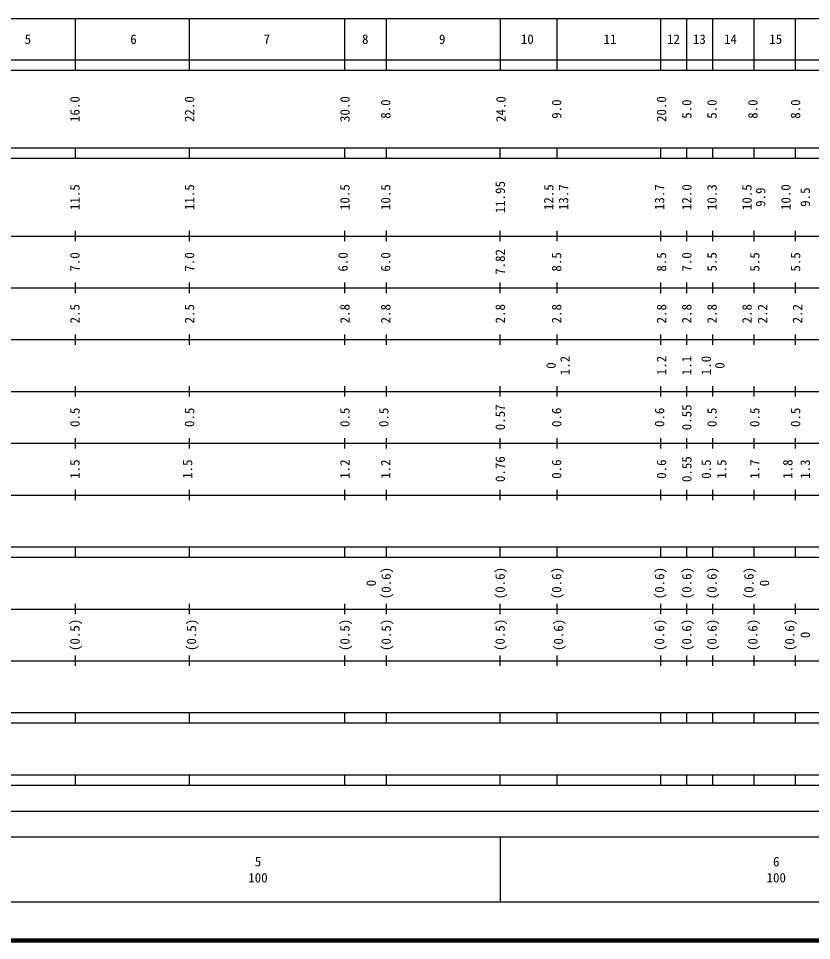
# Model space of a CAD drawing. Units: millimetres on the paper, enlarged 1000 times. Extents: x 40000 to 680000, y 20000 to 380000.
# Drawn here: x 275024 to 428150, y 20000 to 198000 of the extents above; entities that cross this region are included whole.
import ezdxf
from ezdxf.enums import TextEntityAlignment as Align

# ---------------------------------------------------------------- set-up
doc = ezdxf.new("R2010")
doc.units = ezdxf.units.MM
doc.header["$LTSCALE"] = 1000
doc.layers.add('M-TTL', color=2, linetype='Continuous', lineweight=140)
doc.layers.add('M-TTL-BAND', color=7, linetype='Continuous', lineweight=25)
doc.styles.add('ＭＳ ゴシック', font='')
doc.styles.get('ＭＳ ゴシック').set_extended_font_data('MS Gothic')

msp = doc.modelspace()

# ---------------------------------------------------------------- linework, layer by layer
at = {"layer": 'M-TTL'}
msp.add_line((40000, 20000), (680000, 20000), dxfattribs=at)
at = {"layer": 'M-TTL-BAND'}
for p, q in [((68000, 198000), (579000, 198000)), ((286000, 198000), (286000, 188000)), ((308000, 198000), (308000, 188000)), ((338000, 198000), (338000, 188000)), ((346000, 198000), (346000, 188000)), ((368000, 198000), (368000, 188000)), ((379000, 198000), (379000, 188000)), ((399000, 198000), (399000, 188000)), ((404000, 198000), (404000, 188000)), ((409000, 198000), (409000, 188000)), ((417000, 198000), (417000, 188000)), ((425000, 198000), (425000, 188000)), ((40000, 190000), (579000, 190000)), ((40000, 188000), (579000, 188000)), ((40000, 173000), (579000, 173000)), ((286000, 173000), (286000, 171000)), ((308000, 173000), (308000, 171000)), ((338000, 173000), (338000, 171000)), ((346000, 173000), (346000, 171000)), ((368000, 171000), (368000, 173000)), ((379000, 173000), (379000, 171000)), ((399000, 173000), (399000, 171000)), ((404000, 173000), (404000, 171000)), ((409000, 173000), (409000, 171000)), ((417000, 173000), (417000, 171000)), ((425000, 173000), (425000, 171000)), ((40000, 171000), (579000, 171000)), ((286000, 157000), (286000, 155000)), ((308000, 157000), (308000, 155000)), ((338000, 157000), (338000, 155000)), ((346000, 157000), (346000, 155000)), ((368000, 155000), (368000, 157000)), ((379000, 157000), (379000, 155000)), ((399000, 157000), (399000, 155000)), ((404000, 157000), (404000, 155000)), ((409000, 157000), (409000, 155000)), ((417000, 157000), (417000, 155000)), ((425000, 157000), (425000, 155000)), ((40000, 156000), (579000, 156000)), ((46000, 146000), (579000, 146000)), ((286000, 147000), (286000, 145000)), ((308000, 147000), (308000, 145000)), ((338000, 147000), (338000, 145000)), ((346000, 147000), (346000, 145000)), ((368000, 145000), (368000, 147000)), ((379000, 147000), (379000, 145000)), ((399000, 147000), (399000, 145000)), ((404000, 147000), (404000, 145000)), ((409000, 147000), (409000, 145000)), ((417000, 147000), (417000, 145000)), ((425000, 147000), (425000, 145000)), ((52000, 136000), (579000, 136000)), ((286000, 137000), (286000, 135000)), ((308000, 137000), (308000, 135000)), ((338000, 137000), (338000, 135000)), ((346000, 137000), (346000, 135000)), ((368000, 135000), (368000, 137000)), ((379000, 137000), (379000, 135000)), ((399000, 137000), (399000, 135000)), ((404000, 137000), (404000, 135000)), ((409000, 137000), (409000, 135000)), ((417000, 137000), (417000, 135000)), ((425000, 137000), (425000, 135000)), ((286000, 127000), (286000, 125000)), ((308000, 127000), (308000, 125000)), ((338000, 127000), (338000, 125000)), ((346000, 127000), (346000, 125000)), ((368000, 125000), (368000, 127000)), ((379000, 127000), (379000, 125000)), ((399000, 127000), (399000, 125000)), ((404000, 127000), (404000, 125000)), ((409000, 127000), (409000, 125000)), ((417000, 127000), (417000, 125000)), ((425000, 127000), (425000, 125000)), ((46000, 126000), (579000, 126000)), ((52000, 116000), (579000, 116000)), ((286000, 117000), (286000, 115000)), ((308000, 117000), (308000, 115000)), ((338000, 117000), (338000, 115000)), ((346000, 117000), (346000, 115000)), ((368000, 115000), (368000, 117000)), ((379000, 117000), (379000, 115000)), ((399000, 117000), (399000, 115000)), ((404000, 117000), (404000, 115000)), ((409000, 117000), (409000, 115000)), ((417000, 117000), (417000, 115000)), ((425000, 117000), (425000, 115000)), ((286000, 107000), (286000, 105000)), ((308000, 107000), (308000, 105000)), ((338000, 107000), (338000, 105000)), ((346000, 107000), (346000, 105000)), ((368000, 105000), (368000, 107000)), ((379000, 107000), (379000, 105000)), ((399000, 107000), (399000, 105000)), ((404000, 107000), (404000, 105000)), ((409000, 107000), (409000, 105000)), ((417000, 107000), (417000, 105000)), ((425000, 107000), (425000, 105000)), ((46000, 106000), (579000, 106000)), ((40000, 96000), (579000, 96000)), ((286000, 96000), (286000, 94000)), ((308000, 96000), (308000, 94000)), ((338000, 96000), (338000, 94000)), ((346000, 96000), (346000, 94000)), ((368000, 94000), (368000, 96000)), ((379000, 96000), (379000, 94000)), ((399000, 96000), (399000, 94000)), ((404000, 96000), (404000, 94000)), ((409000, 96000), (409000, 94000)), ((417000, 96000), (417000, 94000)), ((425000, 96000), (425000, 94000)), ((40000, 94000), (579000, 94000)), ((49000, 84000), (579000, 84000)), ((286000, 85000), (286000, 83000)), ((308000, 85000), (308000, 83000)), ((338000, 85000), (338000, 83000)), ((346000, 85000), (346000, 83000)), ((368000, 83000), (368000, 85000)), ((379000, 85000), (379000, 83000)), ((399000, 85000), (399000, 83000)), ((404000, 85000), (404000, 83000)), ((409000, 85000), (409000, 83000)), ((417000, 85000), (417000, 83000)), ((425000, 85000), (425000, 83000)), ((286000, 75000), (286000, 73000)), ((308000, 75000), (308000, 73000)), ((338000, 75000), (338000, 73000)), ((346000, 75000), (346000, 73000)), ((368000, 73000), (368000, 75000)), ((379000, 75000), (379000, 73000)), ((399000, 75000), (399000, 73000)), ((404000, 75000), (404000, 73000)), ((409000, 75000), (409000, 73000)), ((417000, 75000), (417000, 73000)), ((425000, 75000), (425000, 73000)), ((40000, 74000), (579000, 74000)), ((40000, 64000), (579000, 64000)), ((286000, 64000), (286000, 62000)), ((308000, 64000), (308000, 62000)), ((338000, 64000), (338000, 62000)), ((346000, 64000), (346000, 62000)), ((368000, 62000), (368000, 64000)), ((379000, 64000), (379000, 62000)), ((399000, 64000), (399000, 62000)), ((404000, 64000), (404000, 62000)), ((409000, 64000), (409000, 62000)), ((417000, 64000), (417000, 62000)), ((425000, 64000), (425000, 62000)), ((40000, 62000), (579000, 62000)), ((40000, 52000), (579000, 52000)), ((286000, 52000), (286000, 50000)), ((308000, 52000), (308000, 50000)), ((338000, 52000), (338000, 50000)), ((346000, 52000), (346000, 50000)), ((368000, 50000), (368000, 52000)), ((379000, 52000), (379000, 50000)), ((399000, 52000), (399000, 50000)), ((404000, 52000), (404000, 50000)), ((409000, 52000), (409000, 50000)), ((417000, 52000), (417000, 50000)), ((425000, 52000), (425000, 50000)), ((40000, 50000), (579000, 50000)), ((67852, 45000), (566000, 45000)), ((40000, 40000), (579000, 40000)), ((368000, 40000), (368000, 27500)), ((68000, 27500), (579000, 27500))]:
    msp.add_line(p, q, dxfattribs=at)

# ---------------------------------------------------------------- texts
at = {"layer": 'M-TTL-BAND', "style": 'ＭＳ ゴシック'}
for s, p in [('5', (276842, 194000)), ('6', (297237, 194000)), ('7', (322988, 194000)), ('8', (341989, 194000)), ('9', (356837, 194000)), ('10', (373274, 194000)), ('11', (389240, 194000)), ('12', (401491, 194000)), ('13', (406491, 194000)), ('14', (412491, 194000)), ('15', (421241, 194000)), ('5', (321270, 35238)), ('6', (421334, 35238)), ('100', (321270, 32131)), ('100', (421334, 32131))]:
    msp.add_text(s, height=1833, dxfattribs=at).set_placement(p, align=Align.MIDDLE_CENTER)
for s, p in [('16.0', (285917, 180500)), ('22.0', (308042, 180500)), ('30.0', (338044, 180500)), ('8.0', (345919, 180500)), ('24.0', (368165, 180500)), ('9.0', (378920, 180500)), ('20.0', (399171, 180500)), ('5.0', (404046, 180500)), ('5.0', (408921, 180500)), ('8.0', (416796, 180500)), ('8.0', (425047, 180500)), ('11.5', (285917, 163500)), ('11.5', (308042, 163500)), ('10.5', (338044, 163500)), ('10.5', (345919, 163500)), ('11.95', (368034, 163500)), ('12.5', (377399, 163500)), ('13.7', (380262, 163500)), ('13.7', (398796, 163500)), ('12.0', (404046, 163500)), ('10.3', (408921, 163500)), ('10.5', (415671, 163500)), ('10.0', (423172, 163500)), ('9.9', (418296, 163500)), ('9.5', (426922, 163500)), ('7.82', (368034, 151000)), ('7.0', (285917, 151000)), ('7.0', (308042, 151000)), ('6.0', (337669, 151000)), ('6.0', (345919, 151000)), ('8.5', (378920, 151000)), ('8.5', (399171, 151000)), ('7.0', (404046, 151000)), ('5.5', (408921, 151000)), ('5.5', (417171, 151000)), ('5.5', (425047, 151000)), ('2.5', (285917, 141000)), ('2.5', (308042, 141000)), ('2.8', (338044, 141000)), ('2.8', (345919, 141000)), ('2.8', (368034, 141000)), ('2.8', (378920, 141000)), ('2.8', (399171, 141000)), ('2.8', (404046, 141000)), ('2.8', (408921, 141000)), ('2.8', (415671, 141000)), ('2.2', (418671, 141000)), ('2.2', (425422, 141000)), ('1.2', (380554, 131000)), ('1.2', (399171, 131000)), ('1.1', (404046, 131000)), ('1.0', (407796, 131000)), ('0', (377841, 131000)), ('0', (410421, 131000)), ('0.57', (368034, 121000)), ('0.55', (404046, 121000)), ('0.5', (285917, 121000)), ('0.5', (308042, 121000)), ('0.5', (338044, 121000)), ('0.5', (345544, 121000)), ('0.6', (378920, 121000)), ('0.6', (398796, 121000)), ('0.5', (408921, 121000)), ('0.5', (417171, 121000)), ('0.5', (425047, 121000)), ('1.5', (285917, 111000)), ('1.5', (307667, 111000)), ('1.2', (338044, 111000)), ('1.2', (345919, 111000)), ('0.76', (368034, 111000)), ('0.6', (378920, 111000)), ('0.6', (399171, 111000)), ('0.55', (404046, 111000)), ('0.5', (407796, 111000)), ('1.5', (410796, 111000)), ('1.7', (417171, 111000)), ('1.8', (423547, 111000)), ('1.3', (426922, 111000)), ('(0.6)', (346000, 89000)), ('(0.6)', (368000, 89000)), ('(0.6)', (378920, 89000)), ('(0.6)', (398796, 89000)), ('(0.6)', (404046, 89000)), ('(0.6)', (408921, 89000)), ('(0.6)', (416046, 89000)), ('0', (343113, 89000)), ('0', (419047, 89000)), ('(0.5)', (285917, 79000)), ('(0.5)', (308417, 79000)), ('(0.5)', (338044, 79000)), ('(0.5)', (346000, 79000)), ('(0.5)', (368000, 79000)), ('(0.6)', (379295, 79000)), ('(0.6)', (398796, 79000)), ('(0.6)', (404046, 79000)), ('(0.6)', (408921, 79000)), ('(0.6)', (416796, 79000)), ('(0.6)', (423922, 79000)), ('0', (426922, 79000))]:
    msp.add_text(s, height=1833, rotation=90, dxfattribs=at).set_placement(p, align=Align.MIDDLE_CENTER)

doc.saveas('drawing.dxf')
